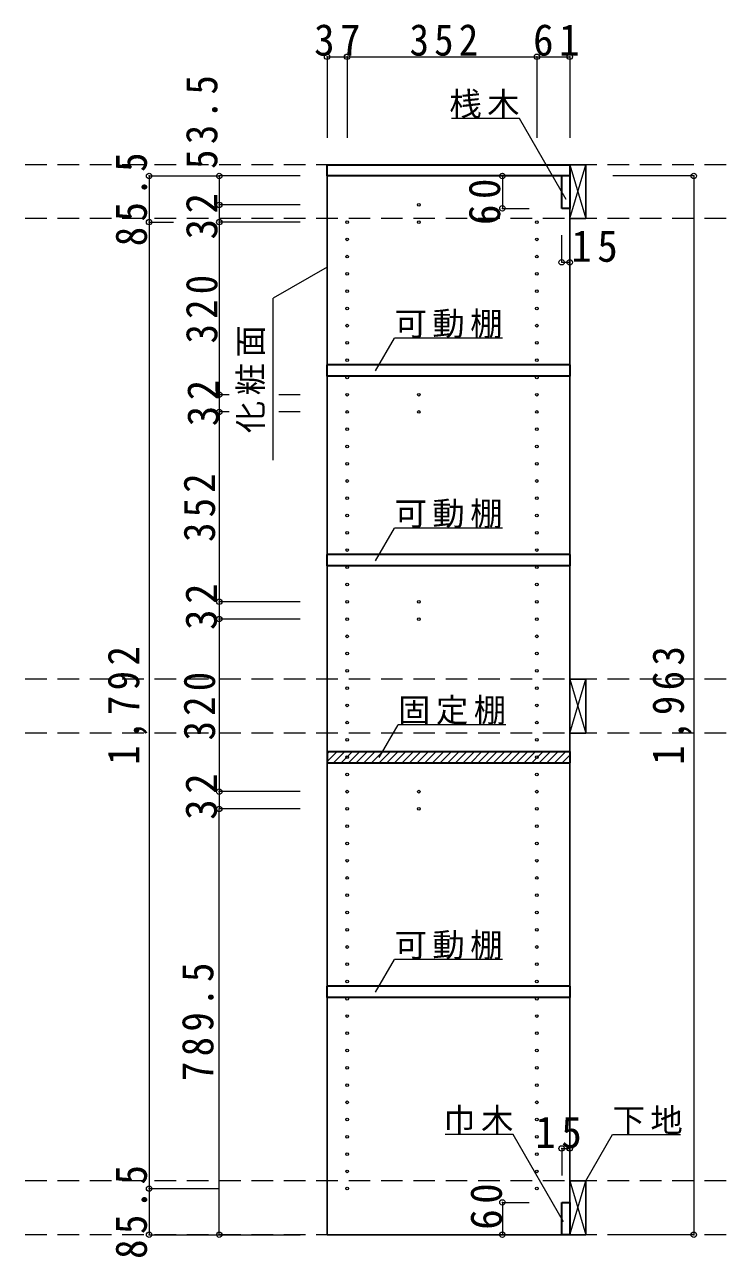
# Model space of a CAD drawing. Units: millimetres at full size, sheet at 1:20. Extents: x -3922 to 3878, y -2932 to 2722.
# Drawn here: x 506 to 1799, y -1724 to 533 of the extents above; entities that cross this region are included whole.
import ezdxf

# ---------------------------------------------------------------- set-up
doc = ezdxf.new("R2010")
doc.units = ezdxf.units.MM
doc.header["$LTSCALE"] = 20
doc.header["$PDMODE"] = 32
doc.header["$PDSIZE"] = 10
doc.linetypes.add('DASHED2', pattern=[3, 2, -1])
for name, color, linetype, lineweight in [('0-2', 2, 'Continuous', 35), ('0-3_固定棚', 3, 'Continuous', 25), ('0-4_可動棚', 3, 'Continuous', 25), ('0-5_側板', 4, 'Continuous', 9), ('0-7_桟木・巾木', 2, 'Continuous', 35), ('0-8', 3, 'Continuous', 25), ('0-A_文字', 7, 'Continuous', 18), ('0-B_寸法', 7, 'Continuous', 9), ('0-C_ハッチ', 4, 'Continuous', 9)]:
    doc.layers.add(name, color=color, linetype=linetype, lineweight=lineweight)
doc.styles.add('ＭＳ ゴシック', font='')
doc.styles.get('ＭＳ ゴシック').set_extended_font_data('MS Gothic')

msp = doc.modelspace()

# ---------------------------------------------------------------- linework, layer by layer
at = {"layer": '0-2'}
for p, q in [((1067.47, 272.73), (1517.47, 272.73)), ((1517.47, 272.73), (1517.47, 251.73))]:
    msp.add_line(p, q, dxfattribs=at)
msp.add_lwpolyline([(1517.47, 251.73), (1067.47, 251.73), (1067.47, 272.73)], dxfattribs=at)
at = {"layer": '0-3_固定棚', "color": 2, "lineweight": 35}
for p, q in [((1067.47, -815.27), (1517.47, -815.27)), ((1067.47, -815.27), (1067.47, -836.27)), ((1517.47, -815.27), (1517.47, -836.27)), ((1067.47, -836.27), (1517.47, -836.27))]:
    msp.add_line(p, q, dxfattribs=at)
at = {"layer": '0-4_可動棚', "color": 2, "lineweight": 35}
for p, q in [((1067.47, -119.27), (1067.47, -98.27)), ((1517.47, -98.27), (1067.47, -98.27)), ((1067.47, -471.27), (1067.47, -450.27)), ((1517.47, -450.27), (1067.47, -450.27)), ((1067.47, -1271.27), (1067.47, -1250.27)), ((1517.47, -1250.27), (1067.47, -1250.27))]:
    msp.add_line(p, q, dxfattribs=at)
for points in [[(1517.47, -98.27), (1517.47, -119.27), (1067.47, -119.27)], [(1517.47, -450.27), (1517.47, -471.27), (1067.47, -471.27)], [(1517.47, -1250.27), (1517.47, -1271.27), (1067.47, -1271.27)]]:
    msp.add_lwpolyline(points, dxfattribs=at)
at = {"layer": '0-5_側板', "color": 3, "lineweight": 25}
for p, q in [((1517.47, 251.73), (1067.47, 251.73)), ((1517.47, -1711.27), (1517.47, 251.73))]:
    msp.add_line(p, q, dxfattribs=at)
msp.add_lwpolyline([(1067.47, 251.73), (1067.47, -1711.27), (1517.47, -1711.27)], dxfattribs=at)
at = {"layer": '0-5_側板'}
for centre in [(1237.47, 198.23), (1104.47, 166.23), (1237.47, 166.23), (1456.47, 166.23), (1104.47, 134.23), (1456.47, 134.23), (1104.47, 102.23), (1456.47, 102.23), (1104.47, 70.23), (1456.47, 70.23), (1104.47, 38.23), (1456.47, 38.23), (1104.47, 6.23), (1456.47, 6.23), (1104.47, -25.77), (1456.47, -25.77), (1104.47, -57.77), (1456.47, -57.77), (1104.47, -89.77), (1456.47, -89.77), (1104.47, -121.77), (1456.47, -121.77), (1104.47, -153.77), (1237.47, -153.77), (1456.47, -153.77), (1104.47, -185.77), (1237.47, -185.77), (1456.47, -185.77), (1104.47, -217.77), (1456.47, -217.77), (1104.47, -249.77), (1456.47, -249.77), (1104.47, -281.77), (1456.47, -281.77), (1104.47, -313.77), (1456.47, -313.77), (1104.47, -345.77), (1456.47, -345.77), (1104.47, -377.77), (1456.47, -377.77), (1104.47, -409.77), (1456.47, -409.77), (1104.47, -441.77), (1456.47, -441.77), (1104.47, -473.77), (1456.47, -473.77), (1104.47, -505.77), (1456.47, -505.77), (1104.47, -537.77), (1237.47, -537.77), (1456.47, -537.77), (1104.47, -569.77), (1237.47, -569.77), (1456.47, -569.77), (1104.47, -601.77), (1456.47, -601.77), (1104.47, -633.77), (1456.47, -633.77), (1104.47, -665.77), (1456.47, -665.77), (1104.47, -697.77), (1456.47, -697.77), (1104.47, -729.77), (1456.47, -729.77), (1104.47, -761.77), (1456.47, -761.77), (1104.47, -793.77), (1456.47, -793.77), (1104.47, -825.77), (1456.47, -825.77), (1104.47, -857.77), (1456.47, -857.77), (1104.47, -889.77), (1237.47, -889.77), (1456.47, -889.77), (1104.47, -921.77), (1237.47, -921.77), (1456.47, -921.77), (1104.47, -953.77), (1456.47, -953.77), (1104.47, -985.77), (1456.47, -985.77), (1104.47, -1017.77), (1456.47, -1017.77), (1104.47, -1049.77), (1456.47, -1049.77), (1104.47, -1081.77), (1456.47, -1081.77), (1104.47, -1113.77), (1456.47, -1113.77), (1104.47, -1145.77), (1456.47, -1145.77), (1104.47, -1177.77), (1456.47, -1177.77), (1104.47, -1209.77), (1456.47, -1209.77), (1104.47, -1241.77), (1456.47, -1241.77), (1104.47, -1273.77), (1456.47, -1273.77), (1104.47, -1305.77), (1456.47, -1305.77), (1104.47, -1337.77), (1456.47, -1337.77), (1104.47, -1369.77), (1456.47, -1369.77), (1104.47, -1401.77), (1456.47, -1401.77), (1104.47, -1433.77), (1456.47, -1433.77), (1104.47, -1465.77), (1456.47, -1465.77), (1104.47, -1497.77), (1456.47, -1497.77), (1104.47, -1529.77), (1456.47, -1529.77), (1104.47, -1561.77), (1456.47, -1561.77), (1104.47, -1593.77), (1456.47, -1593.77), (1104.47, -1625.77), (1456.47, -1625.77)]:
    msp.add_circle(centre, 2.5, dxfattribs=at)
at = {"layer": '0-7_桟木・巾木'}
for p, q in [((1517.47, 251.73), (1502.47, 251.73)), ((1502.47, 191.73), (1502.47, 251.73)), ((1517.47, 251.73), (1517.47, 191.73)), ((1502.47, -1651.27), (1517.47, -1651.27)), ((1517.47, -1651.27), (1517.47, -1711.27))]:
    msp.add_line(p, q, dxfattribs=at)
for points in [[(1517.47, 191.73), (1505.97, 191.73), (1502.47, 191.73)], [(1517.47, -1711.27), (1502.47, -1711.27), (1502.47, -1651.27)]]:
    msp.add_lwpolyline(points, dxfattribs=at)
at = {"layer": '0-8'}
for p, q in [((1517.47, 272.73), (1517.47, 172.73)), ((1547.47, 272.73), (1517.47, 272.73)), ((1547.47, 172.73), (1547.47, 272.73)), ((1517.47, 172.73), (1547.47, 172.73)), ((1517.47, -681.27), (1517.47, -781.27)), ((1547.47, -681.27), (1517.47, -681.27)), ((1547.47, -781.27), (1547.47, -681.27)), ((1517.47, -781.27), (1547.47, -781.27)), ((1517.47, -1611.27), (1517.47, -1711.27)), ((1547.47, -1611.27), (1517.47, -1611.27)), ((1547.47, -1711.27), (1547.47, -1611.27)), ((1517.47, -1711.27), (1547.47, -1711.27))]:
    msp.add_line(p, q, dxfattribs=at)
at = {"layer": '0-8', "color": 7, "lineweight": 18}
for p, q in [((1517.47, 172.73), (1547.47, 272.73)), ((1517.47, 272.73), (1547.47, 172.73)), ((1517.47, -781.27), (1547.47, -681.27)), ((1517.47, -681.27), (1547.47, -781.27)), ((1517.47, -1711.27), (1547.47, -1611.27)), ((1517.47, -1611.27), (1547.47, -1711.27))]:
    msp.add_line(p, q, dxfattribs=at)
at = {"layer": '0-A_文字'}
for p, q in [((1067.47, 82.66), (967.47, 24.93)), ((967.47, -275.07), (967.47, 24.93)), ((1157.45, -109.79), (1192.47, -49.14)), ((1392.47, -49.14), (1192.47, -49.14)), ((1157.45, -461.79), (1192.47, -401.14)), ((1392.47, -401.14), (1192.47, -401.14)), ((1164.11, -826.33), (1199.12, -765.68)), ((1399.12, -765.68), (1199.12, -765.68)), ((1157.45, -1261.79), (1192.47, -1201.14)), ((1392.47, -1201.14), (1192.47, -1201.14)), ((1412.69, -1525.68), (1286.66, -1525.68)), ((1506.07, -1687.41), (1412.69, -1525.68))]:
    msp.add_line(p, q, dxfattribs=at)
for points in [[(1510.8, 208.2), (1424.12, 358.32), (1298.09, 358.32)], [(1547.47, -1611.27), (1596.89, -1525.68), (1722.91, -1525.68)]]:
    msp.add_lwpolyline(points, dxfattribs=at)
at = {"layer": '0-B_寸法', "color": 4}
for p, q in [((1067.47, 472.73), (1067.47, 322.73)), ((1067.47, 472.73), (1517.47, 472.73)), ((1104.47, 472.73), (1104.47, 322.73)), ((1456.47, 472.73), (1456.47, 322.73)), ((1517.47, 472.73), (1517.47, 322.73)), ((737.47, 251.73), (737.47, -1711.27)), ((737.47, 251.73), (867.47, 251.73)), ((867.47, 251.73), (867.47, 198.23)), ((1017.47, 251.73), (867.47, 251.73)), ((1392.47, 251.73), (1392.47, 191.73)), ((1392.47, 251.73), (1442.47, 251.73)), ((1747.47, 251.73), (1597.47, 251.73)), ((1747.47, 251.73), (1747.47, -1711.27)), ((867.47, 198.23), (867.47, 166.23)), ((1017.47, 198.23), (867.47, 198.23)), ((1392.47, 191.73), (1442.47, 191.73)), ((737.47, 166.23), (782.48, 166.23)), ((867.47, 166.23), (867.47, -153.77)), ((1017.47, 166.23), (867.47, 166.23)), ((1502.47, 91.73), (1502.47, 141.73)), ((1517.47, 91.73), (1517.47, 141.73)), ((1502.47, 91.73), (1517.47, 91.73)), ((867.47, -153.77), (867.47, -185.77)), ((885.96, -153.77), (867.47, -153.77)), ((1017.47, -153.77), (977.72, -153.77)), ((867.47, -185.77), (867.47, -537.77)), ((885.96, -185.77), (867.47, -185.77)), ((1017.47, -185.77), (977.72, -185.77)), ((867.47, -537.77), (867.47, -569.77)), ((1017.47, -537.77), (867.47, -537.77)), ((867.47, -569.77), (867.47, -889.77)), ((1017.47, -569.77), (867.47, -569.77)), ((867.47, -889.77), (867.47, -921.77)), ((1017.47, -889.77), (867.47, -889.77)), ((1017.47, -921.77), (867.47, -921.77)), ((867.47, -1711.27), (867.47, -921.77)), ((1502.47, -1551.27), (1517.47, -1551.27)), ((1502.47, -1551.27), (1502.47, -1601.27)), ((1517.47, -1551.27), (1517.47, -1601.27)), ((737.47, -1625.77), (867.47, -1625.77)), ((1392.47, -1651.27), (1392.47, -1711.27)), ((1392.47, -1651.27), (1442.47, -1651.27)), ((737.47, -1711.27), (867.47, -1711.27)), ((867.47, -1711.27), (1017.47, -1711.27)), ((1392.47, -1711.27), (1442.47, -1711.27)), ((1747.47, -1711.27), (1597.47, -1711.27))]:
    msp.add_line(p, q, dxfattribs=at)
at = {"layer": '0-B_寸法', "color": 4, "linetype": 'DASHED2'}
for p, q in [((2887.47, 272.73), (-2721.53, 272.73)), ((2887.47, 172.73), (-2721.53, 172.73)), ((2887.47, -681.27), (-2721.53, -681.27)), ((2887.47, -781.27), (-2721.53, -781.27)), ((2887.47, -1611.27), (-2721.53, -1611.27)), ((2887.47, -1711.27), (-2721.53, -1711.27))]:
    msp.add_line(p, q, dxfattribs=at)
at = {"layer": '0-B_寸法'}
for p in [(1067.47, 472.73), (1104.47, 472.73), (1456.47, 472.73), (1517.47, 472.73), (737.47, 251.73), (867.47, 251.73), (1392.47, 251.73), (1747.47, 251.73), (867.47, 198.23), (1392.47, 191.73), (737.47, 166.23), (867.47, 166.23), (1502.47, 91.73), (1517.47, 91.73), (867.47, -153.77), (867.47, -185.77), (867.47, -537.77), (867.47, -569.77), (867.47, -889.77), (867.47, -921.77), (1502.47, -1551.27), (1517.47, -1551.27), (737.47, -1625.77), (1392.47, -1651.27), (737.47, -1711.27), (867.47, -1711.27), (1392.47, -1711.27), (1747.47, -1711.27)]:
    msp.add_point(p, dxfattribs=at)
at = {"layer": '0-C_ハッチ'}
for p, q in [((1067.47, -833.79), (1086, -815.27)), ((1067.47, -819.65), (1071.85, -815.27)), ((1079.14, -836.27), (1100.14, -815.27)), ((1093.28, -836.27), (1114.28, -815.27)), ((1107.42, -836.27), (1128.42, -815.27)), ((1121.56, -836.27), (1142.56, -815.27)), ((1135.71, -836.27), (1156.71, -815.27)), ((1149.85, -836.27), (1170.85, -815.27)), ((1163.99, -836.27), (1184.99, -815.27)), ((1178.13, -836.27), (1199.13, -815.27)), ((1192.27, -836.27), (1213.27, -815.27)), ((1206.42, -836.27), (1227.42, -815.27)), ((1220.56, -836.27), (1241.56, -815.27)), ((1234.7, -836.27), (1255.7, -815.27)), ((1248.84, -836.27), (1269.84, -815.27)), ((1262.99, -836.27), (1283.99, -815.27)), ((1277.13, -836.27), (1298.13, -815.27)), ((1291.27, -836.27), (1312.27, -815.27)), ((1305.41, -836.27), (1326.41, -815.27)), ((1319.55, -836.27), (1340.55, -815.27)), ((1333.7, -836.27), (1354.7, -815.27)), ((1347.84, -836.27), (1368.84, -815.27)), ((1361.98, -836.27), (1382.98, -815.27)), ((1376.12, -836.27), (1397.12, -815.27)), ((1390.26, -836.27), (1411.26, -815.27)), ((1404.41, -836.27), (1425.41, -815.27)), ((1418.55, -836.27), (1439.55, -815.27)), ((1432.69, -836.27), (1453.69, -815.27)), ((1446.83, -836.27), (1467.83, -815.27)), ((1460.97, -836.27), (1481.97, -815.27)), ((1475.12, -836.27), (1496.12, -815.27)), ((1489.26, -836.27), (1510.26, -815.27)), ((1503.4, -836.27), (1517.47, -822.2))]:
    msp.add_line(p, q, dxfattribs=at)

# ---------------------------------------------------------------- texts
at = {"layer": '0-A_文字', "char_height": 43.99, "attachment_point": 7, "style": 'ＭＳ ゴシック'}
for s, insert in [('\\T1.17;桟木', (1294.12, 358.32)), ('\\T1.17;可動棚', (1192.47, -49.14)), ('\\T1.17;可動棚', (1192.47, -401.14)), ('\\T1.17;固定棚', (1199.12, -765.68)), ('\\T1.17;可動棚', (1192.47, -1201.14)), ('\\T1.17;巾木', (1282.69, -1525.68)), ('\\T1.17;下地', (1596.89, -1525.68))]:
    msp.add_mtext(s, dxfattribs=dict(at, insert=insert))
at = {"layer": '0-A_文字', "insert": (952.47, -225.07), "char_height": 43.99, "attachment_point": 7, "rotation": 90, "style": 'ＭＳ ゴシック'}
msp.add_mtext('\\T1.17;化粧面', dxfattribs=at)
at = {"layer": '0-B_寸法', "char_height": 58.65, "attachment_point": 7, "style": 'ＭＳ ゴシック'}
for s, insert in [('\\T1.27;\\W0.95;37', (1043.47, 473.94)), ('\\T1.27;\\W0.9;352', (1220.47, 473.94)), ('\\T1.27;\\W0.95;61', (1449.47, 473.94)), ('\\T1.27;\\W0.95;15', (1520.36, 91.73)), ('\\T1.27;\\W0.95;15', (1453.62, -1551.27))]:
    msp.add_mtext(s, dxfattribs=dict(at, insert=insert))
at = {"layer": '0-B_寸法', "char_height": 58.65, "attachment_point": 7, "rotation": 90, "style": 'ＭＳ ゴシック'}
for s, insert in [('\\T1.28;\\W0.9;53.5', (864.86, 264.81)), ('\\T1.28;\\W0.9;85.5', (734.15, 121.48)), ('\\T1.27;\\W0.95;60', (1389.27, 160.86)), ('\\T1.27;\\W0.95;32', (864.86, 134.1)), ('\\T1.27;\\W0.9;320', (864.86, -58.77)), ('\\T1.27;\\W0.95;32', (867.47, -212.27)), ('\\T1.27;\\W0.9;352', (860.56, -426.77)), ('\\T1.27;\\W0.95;32', (863.96, -589.89)), ('\\T1.28;\\W0.9;1,792', (734.15, -839.77)), ('\\T1.28;\\W0.9;1,963', (1744.15, -839.77)), ('\\T1.27;\\W0.9;320', (860.56, -794.77)), ('\\T1.27;\\W0.95;32', (863.96, -941.89)), ('\\T1.28;\\W0.9;789.5', (857.47, -1426.52)), ('\\T1.28;\\W0.9;85.5', (734.15, -1756.02)), ('\\T1.27;\\W0.95;60', (1392.47, -1702.05))]:
    msp.add_mtext(s, dxfattribs=dict(at, insert=insert))

doc.saveas('drawing.dxf')
